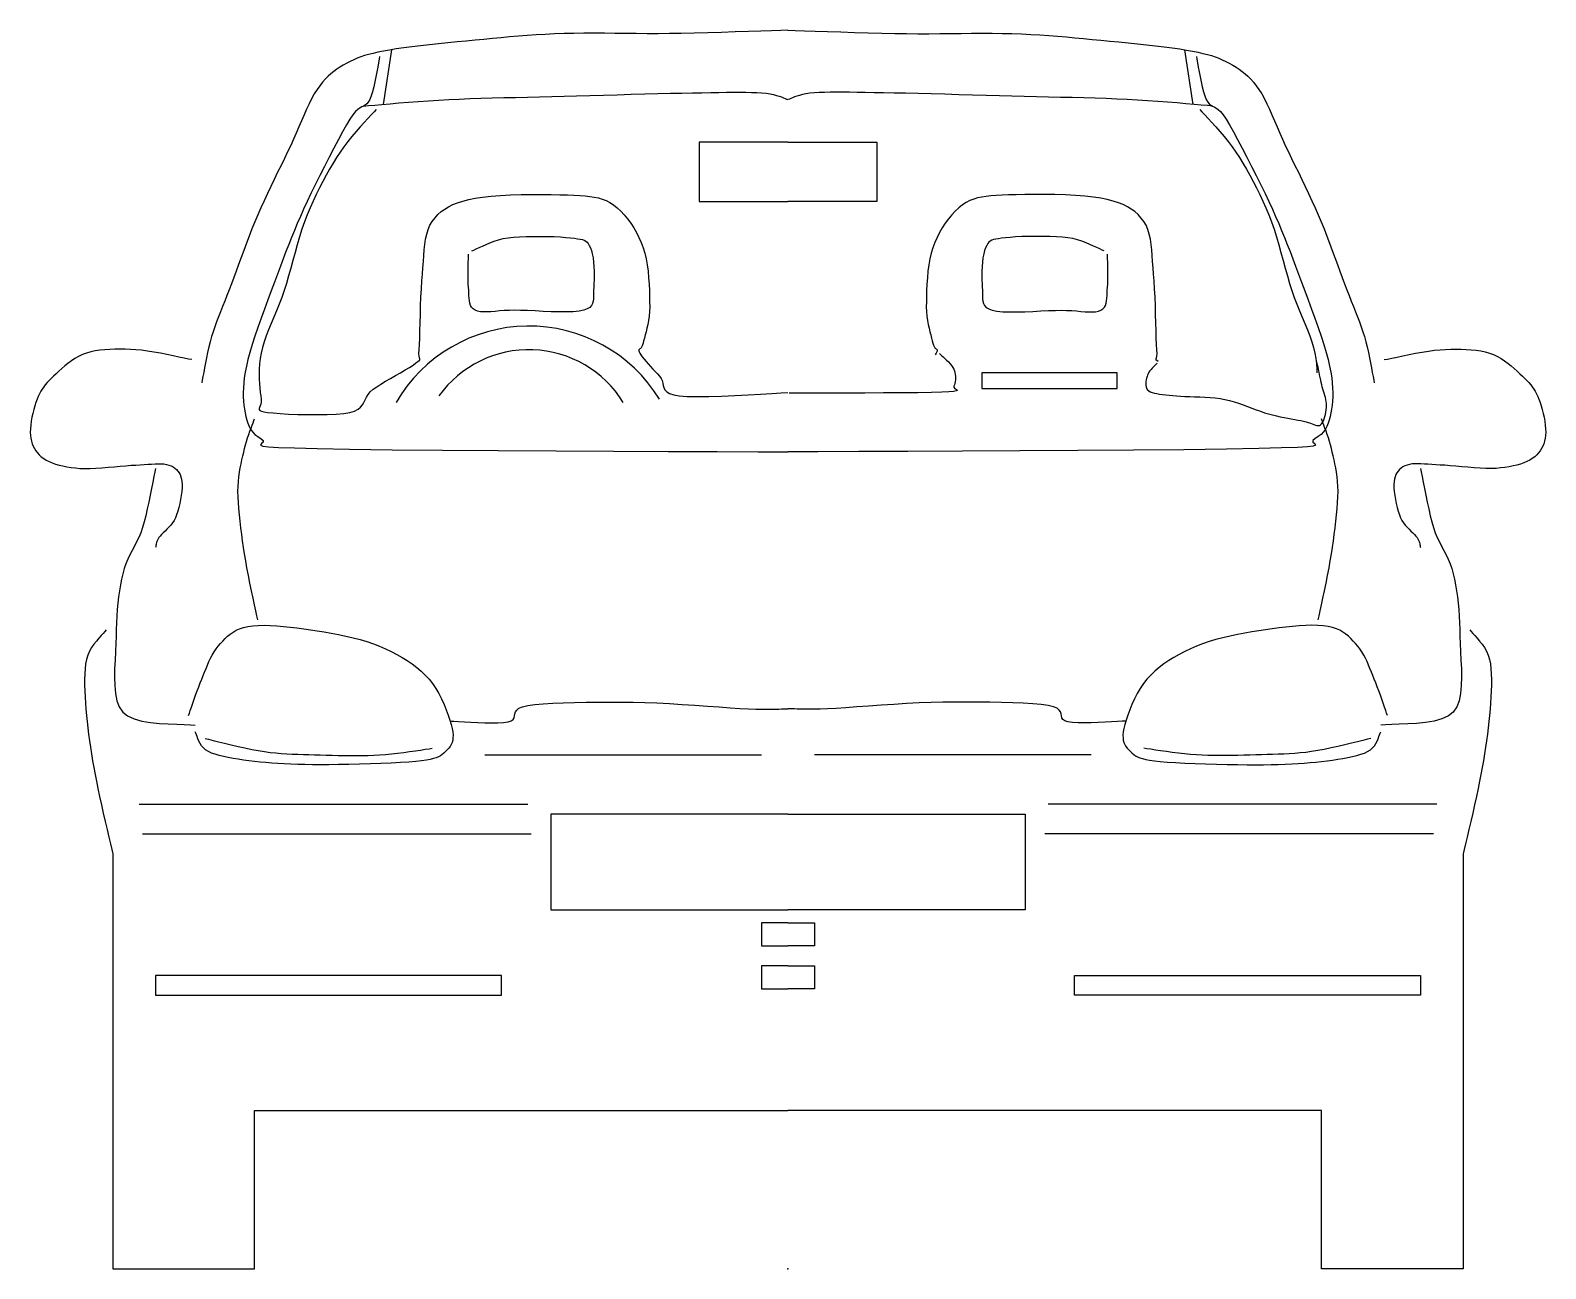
# Model space of a CAD drawing. Extents: x 53056 to 54811, y 72538 to 73972.
import ezdxf

# ---------------------------------------------------------------- set-up
doc = ezdxf.new("R2010")
doc.units = 0
doc.header["$LTSCALE"] = 32258
doc.header["$MEASUREMENT"] = 0
doc.layers.get('0').update_dxf_attribs({"linetype": 'CONTINUOUS'})

msp = doc.modelspace()

# ---------------------------------------------------------------- linework, layer by layer
at = {"linetype": 'CONTINUOUS'}
for p, q in [((53474.55, 73949.029), (53464.619, 73885.779)), ((54392.53, 73949.029), (54402.46, 73885.779)), ((53933.54, 73841.837), (53830.571, 73841.837)), ((53933.54, 73841.837), (54036.508, 73841.837)), ((53582.684, 73132.497), (53903.032, 73132.497)), ((54284.398, 73132.497), (53964.05, 73132.497)), ((53182.249, 73075.291), (53632.261, 73075.291)), ((54684.831, 73075.291), (54234.818, 73075.291)), ((53933.54, 73063.85), (53658.957, 73063.85)), ((53933.54, 73063.85), (54208.123, 73063.85)), ((53186.063, 73040.969), (53636.075, 73040.969)), ((54681.016, 73040.969), (54231.007, 73040.969)), ((53933.54, 72937.998), (53903.032, 72937.998)), ((53933.54, 72937.998), (53964.05, 72937.998)), ((53933.54, 72888.421), (53903.032, 72888.421)), ((53933.54, 72888.421), (53964.05, 72888.421))]:
    msp.add_line(p, q, dxfattribs=at)
at = {"linetype": 'CONTINUOUS', "flags": 128}
for points in [[(53933.54, 73971.501), (53925.302, 73971.26), (53914.621, 73970.93), (53901.96, 73970.521), (53887.777, 73970.07), (53872.522, 73969.599), (53856.655, 73969.128), (53840.632, 73968.677), (53824.927, 73968.268), (53809.971, 73967.938), (53796.249, 73967.687), (53783.337, 73967.566), (53770.555, 73967.566), (53757.911, 73967.646), (53745.421, 73967.786), (53733.079, 73967.927), (53720.916, 73968.058), (53708.936, 73968.137), (53697.154, 73968.117), (53685.573, 73967.986), (53674.212, 73967.687), (53663.122, 73967.257), (53652.331, 73966.716), (53641.789, 73966.087), (53631.46, 73965.375), (53621.291, 73964.594), (53611.231, 73963.754), (53601.252, 73962.871), (53591.283, 73961.952), (53581.291, 73961.02), (53571.243, 73960.06), (53560.942, 73959.088), (53550.372, 73958.079), (53539.653, 73957.037), (53528.921, 73955.946), (53518.323, 73954.825), (53507.991, 73953.653), (53498.063, 73952.452), (53488.683, 73951.221), (53479.974, 73949.941), (53472.087, 73948.62), (53465.052, 73947.317), (53458.754, 73946.057), (53453.089, 73944.805), (53447.954, 73943.523), (53443.241, 73942.192), (53438.856, 73940.75), (53434.693, 73939.189), (53430.648, 73937.458), (53426.624, 73935.525), (53422.51, 73933.365), (53418.437, 73931.091), (53414.602, 73928.79), (53410.969, 73926.417), (53407.496, 73923.916), (53404.152, 73921.212), (53400.909, 73918.268), (53397.716, 73915.017), (53394.562, 73911.402), (53391.391, 73907.368), (53388.188, 73902.855), (53385.014, 73897.84), (53381.962, 73892.336), (53378.987, 73886.409), (53376.066, 73880.132), (53373.163, 73873.548), (53370.24, 73866.71), (53367.268, 73859.683), (53364.203, 73852.517), (53361.011, 73845.28), (53357.678, 73838.023), (53354.135, 73830.634), (53350.41, 73822.988), (53346.557, 73815.121), (53342.605, 73807.093), (53338.608, 73798.934), (53334.605, 73790.706), (53330.652, 73782.45), (53326.799, 73774.202), (53323.074, 73766.012), (53319.542, 73757.936), (53316.137, 73749.849), (53312.824, 73741.621), (53309.581, 73733.311), (53306.419, 73724.994), (53303.327, 73716.707), (53300.313, 73708.517), (53297.38, 73700.482), (53294.518, 73692.653), (53291.735, 73685.086), (53289.032, 73677.849), (53286.379, 73670.942), (53283.776, 73664.306), (53281.244, 73657.909), (53278.771, 73651.703), (53276.39, 73645.677), (53274.107, 73639.781), (53271.926, 73633.978), (53269.865, 73628.241), (53267.932, 73622.545), (53266.15, 73616.831), (53264.489, 73610.946), (53262.937, 73604.819), (53261.517, 73598.573), (53260.193, 73592.368), (53258.992, 73586.321), (53257.912, 73580.586), (53256.932, 73575.3), (53256.079, 73570.587), (53255.329, 73566.583), (53254.71, 73563.44)], [(53933.54, 73971.501), (53941.778, 73971.26), (53952.458, 73970.93), (53965.12, 73970.521), (53979.305, 73970.07), (53994.56, 73969.599), (54010.424, 73969.128), (54026.45, 73968.677), (54042.155, 73968.268), (54057.108, 73967.938), (54070.832, 73967.687), (54083.745, 73967.566), (54096.527, 73967.566), (54109.168, 73967.646), (54121.661, 73967.786), (54134.003, 73967.927), (54146.163, 73968.058), (54158.146, 73968.137), (54169.928, 73968.117), (54181.509, 73967.986), (54192.868, 73967.687), (54203.96, 73967.257), (54214.751, 73966.716), (54225.29, 73966.087), (54235.62, 73965.375), (54245.791, 73964.594), (54255.849, 73963.754), (54265.828, 73962.871), (54275.799, 73961.952), (54285.788, 73961.02), (54295.839, 73960.06), (54306.137, 73959.088), (54316.708, 73958.079), (54327.429, 73957.037), (54338.158, 73955.946), (54348.759, 73954.825), (54359.088, 73953.653), (54369.019, 73952.452), (54378.396, 73951.221), (54387.105, 73949.941), (54394.992, 73948.62), (54402.03, 73947.317), (54408.325, 73946.057), (54413.99, 73944.805), (54419.126, 73943.523), (54423.841, 73942.192), (54428.224, 73940.75), (54432.389, 73939.189), (54436.434, 73937.458), (54440.456, 73935.525), (54444.569, 73933.365), (54448.645, 73931.091), (54452.477, 73928.79), (54456.112, 73926.417), (54459.584, 73923.916), (54462.927, 73921.212), (54466.171, 73918.268), (54469.363, 73915.017), (54472.517, 73911.402), (54475.691, 73907.368), (54478.894, 73902.855), (54482.066, 73897.84), (54485.12, 73892.336), (54488.092, 73886.409), (54491.016, 73880.132), (54493.919, 73873.548), (54496.84, 73866.71), (54499.814, 73859.683), (54502.876, 73852.517), (54506.068, 73845.28), (54509.401, 73838.023), (54512.947, 73830.634), (54516.669, 73822.988), (54520.522, 73815.121), (54524.477, 73807.093), (54528.471, 73798.934), (54532.475, 73790.706), (54536.427, 73782.45), (54540.283, 73774.202), (54544.005, 73766.012), (54547.54, 73757.936), (54550.943, 73749.849), (54554.255, 73741.621), (54557.499, 73733.311), (54560.663, 73724.994), (54563.755, 73716.707), (54566.768, 73708.517), (54569.7, 73700.482), (54572.564, 73692.653), (54575.344, 73685.086), (54578.048, 73677.849), (54580.7, 73670.942), (54583.304, 73664.306), (54585.835, 73657.909), (54588.308, 73651.703), (54590.692, 73645.677), (54592.973, 73639.781), (54595.154, 73633.978), (54597.217, 73628.241), (54599.147, 73622.545), (54600.929, 73616.831), (54602.593, 73610.946), (54604.144, 73604.819), (54605.565, 73598.573), (54606.886, 73592.368), (54608.087, 73586.321), (54609.167, 73580.586), (54610.15, 73575.3), (54611, 73570.587), (54611.75, 73566.583), (54612.372, 73563.44)], [(53460.646, 73940.991), (53460.016, 73937.929), (53459.266, 73933.826), (53458.414, 73928.931), (53457.433, 73923.455), (53456.353, 73917.639), (53455.152, 73911.705), (53453.829, 73905.888), (53452.408, 73900.423), (53450.857, 73895.518), (53449.206, 73891.414), (53447.493, 73888.37), (53445.783, 73886.289), (53444.022, 73884.878), (53442.148, 73883.826), (53440.146, 73882.835), (53437.944, 73881.625), (53435.502, 73879.884), (53432.791, 73877.321), (53429.737, 73873.637), (53426.324, 73868.533), (53422.369, 73861.884), (53417.866, 73853.928), (53412.93, 73844.899), (53407.675, 73835.071), (53402.24, 73824.68), (53396.756, 73813.989), (53391.329, 73803.24), (53386.104, 73792.69), (53381.199, 73782.588), (53376.747, 73773.191), (53372.692, 73764.412), (53368.898, 73755.923), (53365.325, 73747.665), (53361.912, 73739.547), (53358.628, 73731.481), (53355.415, 73723.404), (53352.233, 73715.225), (53349.04, 73706.866), (53345.787, 73698.249), (53342.423, 73689.289), (53338.849, 73679.812), (53335.065, 73669.772), (53331.161, 73659.35), (53327.229, 73648.721), (53323.356, 73638.051), (53319.631, 73627.511), (53316.147, 73617.282), (53313.006, 73607.53), (53310.292, 73598.422), (53308.101, 73590.135), (53306.378, 73582.617), (53305.016, 73575.651), (53303.987, 73569.174), (53303.275, 73563.14), (53302.856, 73557.482), (53302.694, 73552.158), (53302.786, 73547.094), (53303.096, 73542.238), (53303.595, 73537.545), (53304.287, 73532.93), (53305.057, 73528.475), (53305.899, 73524.241), (53306.88, 73520.237), (53308.06, 73516.464), (53309.522, 73512.91), (53311.334, 73509.598), (53313.546, 73506.505), (53316.239, 73503.643), (53319.49, 73501.019), (53323.356, 73498.608), (53325.816, 73496.506), (53325.698, 73494.734), (53324.296, 73493.262), (53322.923, 73492.021), (53322.875, 73490.979), (53325.458, 73490.098), (53331.973, 73489.317), (53343.734, 73488.608), (53362.032, 73487.907), (53388.188, 73487.167), (53425.712, 73486.466), (53475.22, 73485.854), (53533.647, 73485.344), (53597.898, 73484.914), (53664.914, 73484.553), (53731.597, 73484.243), (53794.877, 73483.982), (53851.681, 73483.752), (53898.926, 73483.552), (53933.54, 73483.353)], [(54406.433, 73940.991), (54407.065, 73937.929), (54407.816, 73933.826), (54408.665, 73928.931), (54409.646, 73923.455), (54410.729, 73917.639), (54411.929, 73911.705), (54413.25, 73905.888), (54414.671, 73900.423), (54416.223, 73895.518), (54417.874, 73891.414), (54419.586, 73888.37), (54421.299, 73886.289), (54423.06, 73884.878), (54424.932, 73883.826), (54426.934, 73882.835), (54429.135, 73881.625), (54431.577, 73879.884), (54434.291, 73877.321), (54437.343, 73873.637), (54440.758, 73868.533), (54444.71, 73861.884), (54449.216, 73853.928), (54454.149, 73844.899), (54459.405, 73835.071), (54464.84, 73824.68), (54470.326, 73813.989), (54475.75, 73803.24), (54480.975, 73792.69), (54485.88, 73782.588), (54490.335, 73773.191), (54494.387, 73764.412), (54498.181, 73755.923), (54501.755, 73747.665), (54505.167, 73739.547), (54508.452, 73731.481), (54511.664, 73723.404), (54514.847, 73715.225), (54518.041, 73706.866), (54521.293, 73698.249), (54524.656, 73689.289), (54528.23, 73679.812), (54532.014, 73669.772), (54535.918, 73659.35), (54539.853, 73648.721), (54543.726, 73638.051), (54547.448, 73627.511), (54550.932, 73617.282), (54554.076, 73607.53), (54556.787, 73598.422), (54558.981, 73590.135), (54560.701, 73582.617), (54562.063, 73575.651), (54563.095, 73569.174), (54563.804, 73563.14), (54564.224, 73557.482), (54564.385, 73552.158), (54564.296, 73547.094), (54563.986, 73542.238), (54563.484, 73537.545), (54562.793, 73532.93), (54562.022, 73528.475), (54561.183, 73524.241), (54560.202, 73520.237), (54559.019, 73516.464), (54557.558, 73512.91), (54555.748, 73509.598), (54553.536, 73506.505), (54550.843, 73503.643), (54547.589, 73501.019), (54543.726, 73498.608), (54541.263, 73496.506), (54541.384, 73494.734), (54542.784, 73493.262), (54544.156, 73492.021), (54544.205, 73490.979), (54541.624, 73490.098), (54535.106, 73489.317), (54523.346, 73488.608), (54505.049, 73487.907), (54478.894, 73487.167), (54441.367, 73486.466), (54391.859, 73485.854), (54333.435, 73485.344), (54269.181, 73484.914), (54202.168, 73484.553), (54135.483, 73484.243), (54072.202, 73483.982), (54015.398, 73483.752), (53968.153, 73483.552), (53933.54, 73483.353)], [(53442.148, 73883.826), (53447.854, 73884.297), (53454.991, 73884.927), (53463.37, 73885.669), (53472.809, 73886.499), (53483.097, 73887.39), (53494.049, 73888.291), (53505.48, 73889.182), (53517.202, 73890.021), (53529.011, 73890.784), (53540.733, 73891.414), (53552.594, 73891.954), (53564.946, 73892.425), (53577.728, 73892.845), (53590.871, 73893.216), (53604.334, 73893.567), (53618.038, 73893.887), (53631.941, 73894.207), (53645.975, 73894.527), (53660.088, 73894.867), (53674.212, 73895.228), (53688.776, 73895.628), (53704.069, 73896.058), (53719.864, 73896.498), (53735.9, 73896.938), (53751.905, 73897.379), (53767.662, 73897.801), (53782.886, 73898.18), (53797.34, 73898.531), (53810.772, 73898.82), (53822.945, 73899.04), (53833.956, 73899.232), (53844.144, 73899.411), (53853.573, 73899.573), (53862.292, 73899.693), (53870.369, 73899.762), (53877.857, 73899.783), (53884.802, 73899.731), (53891.279, 73899.591), (53897.336, 73899.37), (53903.032, 73899.04), (53908.226, 73898.562), (53912.791, 73897.891), (53916.784, 73897.079), (53920.269, 73896.178), (53923.289, 73895.228), (53925.913, 73894.286), (53928.184, 73893.385), (53930.176, 73892.574), (53931.94, 73891.906), (53933.54, 73891.414)], [(54424.932, 73883.826), (54419.225, 73884.297), (54412.088, 73884.927), (54403.712, 73885.669), (54394.273, 73886.499), (54383.982, 73887.39), (54373.033, 73888.291), (54361.6, 73889.182), (54349.88, 73890.021), (54338.068, 73890.784), (54326.346, 73891.414), (54314.486, 73891.954), (54302.134, 73892.425), (54289.352, 73892.845), (54276.208, 73893.216), (54262.745, 73893.567), (54249.042, 73893.887), (54235.138, 73894.207), (54221.107, 73894.527), (54206.991, 73894.867), (54192.868, 73895.228), (54178.304, 73895.628), (54163.01, 73896.058), (54147.215, 73896.498), (54131.179, 73896.938), (54115.174, 73897.379), (54099.42, 73897.801), (54084.196, 73898.18), (54069.742, 73898.531), (54056.307, 73898.82), (54044.137, 73899.04), (54033.126, 73899.232), (54022.935, 73899.411), (54013.506, 73899.573), (54004.79, 73899.693), (53996.71, 73899.762), (53989.225, 73899.783), (53982.277, 73899.731), (53975.8, 73899.591), (53969.746, 73899.37), (53964.05, 73899.04), (53958.856, 73898.562), (53954.291, 73897.891), (53950.297, 73897.079), (53946.813, 73896.178), (53943.79, 73895.228), (53941.168, 73894.286), (53938.895, 73893.385), (53936.904, 73892.574), (53935.142, 73891.906), (53933.54, 73891.414)], [(53456.832, 73879.973), (53454.31, 73877.129), (53451.056, 73873.596), (53447.204, 73869.472), (53442.89, 73864.818), (53438.236, 73859.714), (53433.4, 73854.258), (53428.505, 73848.514), (53423.69, 73842.577), (53419.108, 73836.512), (53414.884, 73830.396), (53410.859, 73824.15), (53406.825, 73817.614), (53402.79, 73810.828), (53398.797, 73803.801), (53394.854, 73796.553), (53390.989, 73789.127), (53387.215, 73781.518), (53383.572, 73773.772), (53380.07, 73765.902), (53376.747, 73757.936), (53373.614, 73749.718), (53370.67, 73741.129), (53367.887, 73732.272), (53365.235, 73723.222), (53362.683, 73714.083), (53360.171, 73704.946), (53357.698, 73695.897), (53355.205, 73687.039), (53352.663, 73678.45), (53350.052, 73670.222), (53347.259, 73662.274), (53344.274, 73654.458), (53341.192, 73646.77), (53338.089, 73639.231), (53335.027, 73631.856), (53332.104, 73624.649), (53329.4, 73617.622), (53326.978, 73610.794), (53324.936, 73604.169), (53323.356, 73597.762), (53322.235, 73591.487), (53321.523, 73585.261), (53321.142, 73579.145), (53321.062, 73573.209), (53321.203, 73567.492), (53321.523, 73562.067), (53321.943, 73556.994), (53322.434, 73552.309), (53322.923, 73548.085), (53323.356, 73544.37), (53323.405, 73541.237), (53322.985, 73538.636), (53322.314, 73536.514), (53321.643, 73534.791), (53321.203, 73533.411), (53321.244, 73532.29), (53322.004, 73531.378), (53323.714, 73530.587), (53326.628, 73529.858), (53330.982, 73529.115), (53337.267, 73528.386), (53345.526, 73527.715), (53355.295, 73527.154), (53366.095, 73526.745), (53377.456, 73526.504), (53388.918, 73526.463), (53399.997, 73526.673), (53410.237, 73527.164), (53419.167, 73527.976), (53426.324, 73529.115), (53431.67, 73530.687), (53435.684, 73532.689), (53438.656, 73535.052), (53440.837, 73537.694), (53442.529, 73540.558), (53443.981, 73543.579), (53445.483, 73546.684), (53447.314, 73549.805), (53449.725, 73552.869), (53453.02, 73555.811), (53457.254, 73558.786), (53462.198, 73561.919), (53467.643, 73565.17), (53473.398, 73568.475), (53479.234, 73571.788), (53484.961, 73575.042), (53490.365, 73578.172), (53495.24, 73581.137), (53499.384, 73583.879), (53502.597, 73586.321), (53504.829, 73588.144), (53506.281, 73589.193), (53507.1, 73589.744), (53507.412, 73590.046), (53507.361, 73590.376), (53507.082, 73590.995), (53506.701, 73592.158), (53506.37, 73594.139), (53506.23, 73597.191), (53506.411, 73601.576), (53506.752, 73607.541), (53507.051, 73614.908), (53507.312, 73623.408), (53507.561, 73632.736), (53507.832, 73642.574), (53508.142, 73652.656), (53508.513, 73662.665), (53508.974, 73672.304), (53509.535, 73681.282), (53510.223, 73689.289), (53510.884, 73696.636), (53511.406, 73703.753), (53511.885, 73710.64), (53512.417, 73717.278), (53513.078, 73723.614), (53513.968, 73729.658), (53515.19, 73735.374), (53516.81, 73740.73), (53518.932, 73745.724), (53521.666, 73750.309), (53524.818, 73754.472), (53528.223, 73758.217), (53531.924, 73761.568), (53536, 73764.563), (53540.493, 73767.234), (53545.459, 73769.627), (53550.963, 73771.76), (53557.048, 73773.682), (53563.796, 73775.423), (53571.243, 73777.005), (53579.84, 73778.385), (53589.791, 73779.475), (53600.75, 73780.318), (53612.393, 73780.917), (53624.394, 73781.298), (53636.406, 73781.498), (53648.107, 73781.518), (53659.167, 73781.398), (53669.248, 73781.157), (53678.026, 73780.817), (53685.601, 73780.466), (53692.418, 73780.118), (53698.565, 73779.716), (53704.141, 73779.176), (53709.245, 73778.436), (53713.989, 73777.435), (53718.474, 73776.094), (53722.808, 73774.35), (53727.083, 73772.138), (53731.417, 73769.376), (53735.741, 73766.053), (53739.924, 73762.211), (53743.949, 73757.915), (53747.791, 73753.212), (53751.437, 73748.167), (53754.839, 73742.842), (53758.003, 73737.276), (53760.886, 73731.55), (53763.466, 73725.705), (53765.739, 73719.799), (53767.652, 73713.594), (53769.213, 73706.866), (53770.463, 73699.77), (53771.435, 73692.433), (53772.165, 73685.006), (53772.685, 73677.608), (53773.035, 73670.391), (53773.238, 73663.484), (53773.337, 73657.028), (53773.366, 73651.153), (53773.197, 73645.749), (53772.756, 73640.572), (53772.075, 73635.65), (53771.225, 73630.993), (53770.263, 73626.61), (53769.241, 73622.506), (53768.223, 73618.713), (53767.26, 73615.218), (53766.41, 73612.046), (53765.739, 73609.202), (53765.079, 73606.901), (53764.298, 73605.209), (53763.466, 73604.018), (53762.657, 73603.168), (53761.925, 73602.536), (53761.344, 73601.975), (53760.985, 73601.356), (53760.914, 73600.544), (53761.206, 73599.395), (53761.925, 73597.762), (53763.126, 73595.701), (53764.79, 73593.348), (53766.82, 73590.755), (53769.152, 73588.003), (53771.694, 73585.13), (53774.367, 73582.207), (53777.101, 73579.283), (53779.804, 73576.411)], [(54410.248, 73879.973), (54412.769, 73877.129), (54416.023, 73873.596), (54419.876, 73869.472), (54424.192, 73864.818), (54428.846, 73859.714), (54433.679, 73854.258), (54438.574, 73848.514), (54443.389, 73842.577), (54447.974, 73836.512), (54452.198, 73830.396), (54456.223, 73824.15), (54460.255, 73817.614), (54464.289, 73810.828), (54468.283, 73803.801), (54472.228, 73796.553), (54476.091, 73789.127), (54479.864, 73781.518), (54483.507, 73773.772), (54487.012, 73765.902), (54490.335, 73757.936), (54493.468, 73749.718), (54496.409, 73741.129), (54499.192, 73732.272), (54501.844, 73723.222), (54504.397, 73714.083), (54506.911, 73704.946), (54509.384, 73695.897), (54511.874, 73687.039), (54514.416, 73678.45), (54517.03, 73670.222), (54519.823, 73662.274), (54522.806, 73654.458), (54525.888, 73646.77), (54528.991, 73639.231), (54532.055, 73631.856), (54534.976, 73624.649), (54537.679, 73617.622), (54540.101, 73610.794), (54542.144, 73604.169), (54543.726, 73597.762), (54544.847, 73591.487), (54545.556, 73585.261), (54545.938, 73579.145), (54545.997, 73575.001)], [(53830.571, 73841.837), (53830.571, 73773.191), (53933.54, 73773.191)], [(54036.508, 73841.837), (54036.508, 73773.191), (53933.54, 73773.191)], [(54362.25, 73588.144), (54360.801, 73589.193), (54359.979, 73589.744), (54359.67, 73590.046), (54359.718, 73590.376), (54360, 73590.995), (54360.379, 73592.158), (54360.709, 73594.139), (54360.85, 73597.191), (54360.671, 73601.576), (54360.33, 73607.541), (54360.028, 73614.908), (54359.769, 73623.408), (54359.519, 73632.736), (54359.247, 73642.574), (54358.937, 73652.656), (54358.569, 73662.665), (54358.108, 73672.304), (54357.547, 73681.282), (54356.856, 73689.289), (54356.196, 73696.636), (54355.676, 73703.753), (54355.195, 73710.64), (54354.665, 73717.278), (54354.004, 73723.614), (54353.113, 73729.658), (54351.892, 73735.374), (54350.269, 73740.73), (54348.147, 73745.724), (54345.416, 73750.309), (54342.262, 73754.472), (54338.859, 73758.217), (54335.155, 73761.568), (54331.082, 73764.563), (54326.587, 73767.234), (54321.623, 73769.627), (54316.116, 73771.76), (54310.031, 73773.682), (54303.286, 73775.423), (54295.839, 73777.005), (54287.24, 73778.385), (54277.289, 73779.475), (54266.329, 73780.318), (54254.689, 73780.917), (54242.688, 73781.298), (54230.676, 73781.498), (54218.975, 73781.518), (54207.913, 73781.398), (54197.834, 73781.157), (54189.056, 73780.817), (54181.478, 73780.466), (54174.661, 73780.118), (54168.514, 73779.716), (54162.941, 73779.176), (54157.834, 73778.436), (54153.09, 73777.435), (54148.605, 73776.094), (54144.271, 73774.35), (54139.999, 73772.138), (54135.664, 73769.376), (54131.341, 73766.053), (54127.155, 73762.211), (54123.133, 73757.915), (54119.288, 73753.212), (54115.645, 73748.167), (54112.24, 73742.842), (54109.079, 73737.276), (54106.196, 73731.55), (54103.613, 73725.705), (54101.34, 73719.799), (54099.43, 73713.594), (54097.869, 73706.866), (54096.617, 73699.77), (54095.647, 73692.433), (54094.914, 73685.006), (54094.395, 73677.608), (54094.044, 73670.391), (54093.844, 73663.484), (54093.744, 73657.028), (54093.714, 73651.153), (54093.883, 73645.749), (54094.326, 73640.572), (54095.004, 73635.65), (54095.856, 73630.993), (54096.816, 73626.61), (54097.838, 73622.506), (54098.859, 73618.713), (54099.819, 73615.218), (54100.669, 73612.046), (54101.34, 73609.202), (54102, 73606.901), (54102.781, 73605.209), (54103.613, 73604.018), (54104.425, 73603.168), (54105.154, 73602.536), (54105.736, 73601.975), (54106.096, 73601.356), (54106.166, 73600.544), (54105.876, 73599.395), (54105.154, 73597.762), (54103.954, 73595.701)], [(53567.429, 73715.985), (53569.782, 73716.965), (53572.644, 73718.307), (53575.967, 73719.93), (53579.722, 73721.732), (53583.874, 73723.614), (53588.38, 73725.506), (53593.224, 73727.305), (53598.359, 73728.928), (53603.753, 73730.27), (53609.38, 73731.24), (53615.606, 73731.911), (53622.702, 73732.402), (53630.431, 73732.732), (53638.538, 73732.891), (53646.794, 73732.912), (53654.953, 73732.802), (53662.781, 73732.571), (53670.029, 73732.22), (53676.454, 73731.78), (53681.838, 73731.24), (53686.213, 73730.72), (53689.887, 73730.239), (53692.941, 73729.74), (53695.472, 73729.138), (53697.564, 73728.388), (53699.315, 73727.397), (53700.818, 73726.115), (53702.149, 73724.474), (53703.419, 73722.393), (53704.722, 73719.799), (53705.943, 73716.535), (53706.944, 73712.542), (53707.743, 73707.998), (53708.344, 73703.054), (53708.764, 73697.878), (53709.015, 73692.622), (53709.104, 73687.449), (53709.046, 73682.523), (53708.854, 73678), (53708.534, 73674.034), (53708.313, 73670.481), (53708.313, 73667.058), (53708.385, 73663.786), (53708.344, 73660.712), (53708.055, 73657.829), (53707.343, 73655.187), (53706.043, 73652.794), (53704.01, 73650.674), (53701.076, 73648.851), (53697.093, 73647.338), (53691.709, 73646.258), (53684.912, 73645.639), (53677.025, 73645.378), (53668.347, 73645.418), (53659.187, 73645.677), (53649.858, 73646.058), (53640.671, 73646.499), (53631.92, 73646.919), (53623.933, 73647.221), (53617.006, 73647.338), (53610.862, 73647.221), (53605.046, 73646.919), (53599.549, 73646.499), (53594.396, 73646.058), (53589.591, 73645.677), (53585.147, 73645.418), (53581.081, 73645.378), (53577.398, 73645.639), (53574.116, 73646.258), (53571.243, 73647.338), (53568.901, 73648.882), (53567.15, 73650.792), (53565.908, 73653.034), (53565.076, 73655.548), (53564.567, 73658.311), (53564.285, 73661.252), (53564.137, 73664.347), (53564.037, 73667.539), (53563.896, 73670.793), (53563.615, 73674.034), (53563.305, 73677.559), (53563.126, 73681.543), (53563.044, 73685.846), (53563.064, 73690.3), (53563.136, 73694.775), (53563.246, 73699.12), (53563.366, 73703.182), (53563.484, 73706.807), (53563.576, 73709.859), (53563.615, 73712.173)], [(54299.65, 73715.985), (54297.3, 73716.965), (54294.436, 73718.307), (54291.113, 73719.93), (54287.36, 73721.732), (54283.205, 73723.614), (54278.702, 73725.506), (54273.856, 73727.305), (54268.72, 73728.928), (54263.327, 73730.27), (54257.702, 73731.24), (54251.476, 73731.911), (54244.377, 73732.402), (54236.651, 73732.732), (54228.544, 73732.891), (54220.285, 73732.912), (54212.127, 73732.802), (54204.301, 73732.571), (54197.053, 73732.22), (54190.628, 73731.78), (54185.241, 73731.24), (54180.866, 73730.72), (54177.193, 73730.239), (54174.141, 73729.74), (54171.609, 73729.138), (54169.515, 73728.388), (54167.764, 73727.397), (54166.264, 73726.115), (54164.933, 73724.474), (54163.661, 73722.393), (54162.36, 73719.799), (54161.139, 73716.535), (54160.138, 73712.542), (54159.337, 73707.998), (54158.735, 73703.054), (54158.315, 73697.878), (54158.064, 73692.622), (54157.975, 73687.449), (54158.036, 73682.523), (54158.226, 73678), (54158.546, 73674.034), (54158.766, 73670.481), (54158.766, 73667.058), (54158.697, 73663.786), (54158.735, 73660.712), (54159.027, 73657.829), (54159.736, 73655.187), (54161.039, 73652.794), (54163.069, 73650.674), (54166.003, 73648.851), (54169.986, 73647.338), (54175.373, 73646.258), (54182.169, 73645.639), (54190.057, 73645.378), (54198.735, 73645.418), (54207.892, 73645.677), (54217.224, 73646.058), (54226.411, 73646.499), (54235.159, 73646.919), (54243.146, 73647.221), (54250.073, 73647.338), (54256.22, 73647.221), (54262.036, 73646.919), (54267.53, 73646.499), (54272.686, 73646.058), (54277.491, 73645.677), (54281.935, 73645.418), (54285.998, 73645.378), (54289.682, 73645.639), (54292.964, 73646.258), (54295.839, 73647.338), (54298.181, 73648.882), (54299.932, 73650.792), (54301.174, 73653.034), (54302.003, 73655.548), (54302.515, 73658.311), (54302.794, 73661.252), (54302.945, 73664.347), (54303.045, 73667.539), (54303.186, 73670.793), (54303.465, 73674.034), (54303.775, 73677.559), (54303.956, 73681.543), (54304.036, 73685.846), (54304.015, 73690.3), (54303.946, 73694.775), (54303.836, 73699.12), (54303.716, 73703.182), (54303.595, 73706.807), (54303.506, 73709.859), (54303.465, 73712.173)], [(53243.269, 73590.135), (53239.375, 73590.885), (53234.319, 73591.938), (53228.334, 73593.207), (53221.627, 73594.628), (53214.42, 73596.1), (53206.922, 73597.552), (53199.365, 73598.914), (53191.949, 73600.083), (53184.893, 73601.005), (53178.437, 73601.576), (53172.321, 73601.916), (53166.195, 73602.157), (53160.107, 73602.277), (53154.084, 73602.257), (53148.157, 73602.057), (53142.372, 73601.676), (53136.745, 73601.074), (53131.32, 73600.234), (53126.136, 73599.144), (53121.231, 73597.762), (53116.557, 73596.021), (53112.072, 73593.888), (53107.778, 73591.436), (53103.685, 73588.732), (53099.771, 73585.85), (53096.056, 73582.847), (53092.523, 73579.806), (53089.19, 73576.772), (53086.047, 73573.838), (53083.095, 73571.066), (53080.361, 73568.475), (53077.87, 73565.971), (53075.607, 73563.539), (53073.536, 73561.128), (53071.654, 73558.675), (53069.911, 73556.151), (53068.301, 73553.509), (53066.798, 73550.688), (53065.377, 73547.665), (53064.025, 73544.37), (53062.694, 73540.727), (53061.394, 73536.713), (53060.173, 73532.43), (53059.051, 73527.966), (53058.061, 73523.401), (53057.249, 73518.837), (53056.64, 73514.372), (53056.269, 73510.089), (53056.179, 73506.075), (53056.399, 73502.422), (53056.87, 73499.068), (53057.551, 73495.863), (53058.45, 73492.812), (53059.561, 73489.919), (53060.923, 73487.167), (53062.525, 73484.574), (53064.386, 73482.142), (53066.519, 73479.848), (53068.941, 73477.718), (53071.654, 73475.726), (53074.657, 73473.904), (53077.96, 73472.222), (53081.554, 73470.701), (53085.407, 73469.319), (53089.52, 73468.098), (53093.885, 73467.038), (53098.488, 73466.116), (53103.314, 73465.356), (53108.36, 73464.744), (53113.605, 73464.283), (53119.28, 73464.073), (53125.524, 73464.135), (53132.211, 73464.434), (53139.169, 73464.895), (53146.255, 73465.486), (53153.321, 73466.116), (53160.217, 73466.756), (53166.804, 73467.337), (53172.93, 73467.808), (53178.437, 73468.098), (53183.432, 73468.348), (53188.134, 73468.648), (53192.56, 73468.988), (53196.703, 73469.288), (53200.596, 73469.529), (53204.242, 73469.659), (53207.654, 73469.628), (53210.826, 73469.39), (53213.801, 73468.889), (53216.573, 73468.098), (53219.126, 73467.066), (53221.448, 73465.875), (53223.549, 73464.503), (53225.41, 73462.942), (53227.051, 73461.191), (53228.464, 73459.23), (53229.645, 73457.038), (53230.607, 73454.614), (53231.327, 73451.952), (53231.828, 73449.031), (53232.038, 73445.677), (53231.946, 73441.804), (53231.577, 73437.529), (53230.966, 73432.985), (53230.157, 73428.3), (53229.163, 73423.584), (53228.045, 73418.992), (53226.824, 73414.617), (53225.52, 73410.613), (53224.2, 73407.08), (53222.679, 73403.977), (53220.866, 73401.102), (53218.834, 73398.46), (53216.663, 73396.008), (53214.42, 73393.737), (53212.208, 73391.615), (53210.086, 73389.623), (53208.143, 73387.742), (53206.464, 73385.939), (53205.133, 73384.199), (53204.111, 73382.545), (53203.33, 73380.994), (53202.739, 73379.573), (53202.319, 73378.252), (53202.027, 73377.051), (53201.828, 73375.968), (53201.697, 73374.988), (53201.587, 73374.138), (53201.469, 73373.388), (53201.318, 73372.755)], [(54108.779, 73597.421), (54109.849, 73596.351), (54111.332, 73594.969), (54113.113, 73593.348), (54115.095, 73591.515), (54117.186, 73589.544), (54119.268, 73587.473), (54121.249, 73585.351), (54123.031, 73583.239), (54124.513, 73581.165), (54125.593, 73579.204), (54126.336, 73577.243), (54126.886, 73575.17), (54127.265, 73573.029), (54127.475, 73570.856), (54127.516, 73568.695), (54127.406, 73566.594), (54127.145, 73564.592), (54126.756, 73562.728), (54126.236, 73561.046), (54125.593, 73559.587), (54125.483, 73558.355), (54126.285, 73557.293), (54127.536, 73556.382), (54128.799, 73555.611), (54129.618, 73554.951), (54129.559, 73554.38), (54128.166, 73553.881), (54125.005, 73553.42), (54119.629, 73553), (54111.58, 73552.58), (54099.709, 73552.209), (54083.845, 73551.917), (54064.985, 73551.707), (54044.175, 73551.548), (54022.415, 73551.449), (54000.724, 73551.377), (53980.124, 73551.328), (53961.618, 73551.287), (53946.242, 73551.239), (53935.012, 73551.177)], [(54623.813, 73590.135), (54627.707, 73590.885), (54632.76, 73591.938), (54638.745, 73593.207), (54645.453, 73594.628), (54652.659, 73596.1), (54660.157, 73597.552), (54667.714, 73598.914), (54675.131, 73600.083), (54682.189, 73601.005), (54688.645, 73601.576), (54694.761, 73601.916), (54700.887, 73602.157), (54706.972, 73602.277), (54712.998, 73602.257), (54718.925, 73602.057), (54724.71, 73601.676), (54730.335, 73601.074), (54735.759, 73600.234), (54740.946, 73599.144), (54745.848, 73597.762), (54750.523, 73596.021), (54755.008, 73593.888), (54759.301, 73591.436), (54763.397, 73588.732), (54767.309, 73585.85), (54771.023, 73582.847), (54774.556, 73579.806), (54777.889, 73576.772), (54781.033, 73573.838), (54783.987, 73571.066), (54786.719, 73568.475), (54789.212, 73565.971), (54791.472, 73563.539), (54793.546, 73561.128), (54795.428, 73558.675), (54797.168, 73556.151), (54798.781, 73553.509), (54800.281, 73550.688), (54801.702, 73547.665), (54803.054, 73544.37), (54804.385, 73540.727), (54805.686, 73536.713), (54806.907, 73532.43), (54808.028, 73527.966), (54809.019, 73523.401), (54809.83, 73518.837), (54810.442, 73514.372), (54810.811, 73510.089), (54810.903, 73506.075), (54810.68, 73502.422), (54810.212, 73499.068), (54809.531, 73495.863), (54808.63, 73492.812), (54807.519, 73489.919), (54806.157, 73487.167), (54804.557, 73484.574), (54802.693, 73482.142), (54800.56, 73479.848), (54798.139, 73477.718), (54795.428, 73475.726), (54792.425, 73473.904), (54789.12, 73472.222), (54785.528, 73470.701), (54781.673, 73469.319), (54777.559, 73468.098), (54773.197, 73467.038), (54768.591, 73466.116), (54763.766, 73465.356), (54758.722, 73464.744), (54753.477, 73464.283), (54747.801, 73464.073), (54741.555, 73464.135), (54734.868, 73464.434), (54727.913, 73464.895), (54720.824, 73465.486), (54713.759, 73466.116), (54706.862, 73466.756), (54700.275, 73467.337), (54694.149, 73467.808), (54688.645, 73468.098), (54683.65, 73468.348), (54678.945, 73468.648), (54674.521, 73468.988), (54670.377, 73469.288), (54666.483, 73469.529), (54662.84, 73469.659), (54659.425, 73469.628), (54656.253, 73469.39), (54653.281, 73468.889), (54650.509, 73468.098), (54647.956, 73467.066), (54645.634, 73465.875), (54643.53, 73464.503), (54641.669, 73462.942), (54640.028, 73461.191), (54638.617, 73459.23), (54637.435, 73457.038), (54636.475, 73454.614), (54635.753, 73451.952), (54635.254, 73449.031), (54635.044, 73445.677), (54635.133, 73441.804), (54635.504, 73437.529), (54636.114, 73432.985), (54636.925, 73428.3), (54637.916, 73423.584), (54639.037, 73418.992), (54640.258, 73414.617), (54641.559, 73410.613), (54642.88, 73407.08), (54644.403, 73403.977), (54646.213, 73401.102), (54648.246, 73398.46), (54650.416, 73396.008), (54652.659, 73393.737), (54654.871, 73391.615), (54656.993, 73389.623), (54658.936, 73387.742), (54660.618, 73385.939), (54661.949, 73384.199), (54662.971, 73382.545), (54663.752, 73380.994), (54664.34, 73379.573), (54664.763, 73378.252), (54665.052, 73377.051), (54665.252, 73375.968), (54665.382, 73374.988), (54665.492, 73374.138), (54665.613, 73373.388), (54665.764, 73372.755)], [(53779.804, 73576.411), (53782.395, 73573.659), (53784.809, 73571.066), (53786.629, 73568.503), (53787.73, 73565.82), (53788.421, 73563.089), (53789.012, 73560.368), (53789.814, 73557.723), (53791.114, 73555.242), (53793.257, 73552.969), (53796.518, 73550.998), (53801.224, 73549.375), (53807.69, 73548.185), (53816.668, 73547.504), (53828.28, 73547.304), (53841.833, 73547.493), (53856.655, 73547.975), (53872.041, 73548.666), (53887.316, 73549.475), (53901.791, 73550.297), (53914.772, 73551.057), (53925.583, 73551.658), (53933.54, 73551.999)], [(54361.021, 73586.211), (54360.289, 73585.399), (54359.288, 73584.38), (54358.077, 73583.177), (54356.736, 73581.818), (54355.325, 73580.346), (54353.922, 73578.784), (54352.591, 73577.154), (54351.421, 73575.5), (54350.469, 73573.838), (54349.808, 73572.197), (54349.299, 73570.495), (54348.79, 73568.624), (54348.329, 73566.652), (54347.978, 73564.61), (54347.789, 73562.569), (54347.817, 73560.567), (54348.119, 73558.655), (54348.749, 73556.894), (54349.76, 73555.312), (54351.211, 73553.98), (54353.072, 73552.91), (54355.295, 73552.037), (54357.857, 73551.328), (54360.74, 73550.768), (54363.904, 73550.307), (54367.347, 73549.915), (54371.049, 73549.567), (54374.973, 73549.206), (54379.108, 73548.825), (54383.442, 73548.374), (54388.106, 73547.954), (54393.211, 73547.655), (54398.676, 73547.414), (54404.411, 73547.204), (54410.327, 73546.974), (54416.333, 73546.692), (54422.338, 73546.323), (54428.255, 73545.801), (54433.999, 73545.102), (54439.496, 73544.17), (54444.81, 73542.97), (54450.096, 73541.488), (54455.35, 73539.795), (54460.546, 73537.955), (54465.682, 73536.032), (54470.735, 73534.082), (54475.699, 73532.179), (54480.566, 73530.387), (54485.32, 73528.757), (54489.943, 73527.354), (54494.497, 73526.163), (54499.033, 73525.073), (54503.516, 73524.092), (54507.912, 73523.191), (54512.184, 73522.37), (54516.308, 73521.609), (54520.243, 73520.898), (54523.958, 73520.227), (54527.408, 73519.587), (54530.583, 73518.947), (54533.445, 73518.245), (54536.048, 73517.416), (54538.411, 73516.546), (54540.541, 73515.693), (54542.495, 73514.922), (54544.266, 73514.313), (54545.897, 73513.922), (54547.42, 73513.822), (54548.841, 73514.073), (54550.203, 73514.743), (54551.462, 73515.903), (54552.604, 73517.506), (54553.625, 73519.477), (54554.516, 73521.73), (54555.277, 73524.202), (54555.917, 73526.824), (54556.429, 73529.497), (54556.808, 73532.169), (54557.069, 73534.752), (54557.209, 73537.164), (54557.158, 73539.486), (54556.887, 73541.797), (54556.447, 73544.122), (54555.868, 73546.464), (54555.187, 73548.814), (54554.445, 73551.198), (54553.674, 73553.599), (54552.924, 73556.023), (54552.212, 73558.494), (54551.603, 73560.987), (54551.012, 73563.66), (54550.392, 73566.563), (54549.742, 73569.614), (54549.092, 73572.717), (54548.449, 73575.792), (54547.83, 73578.754), (54547.259, 73581.498), (54546.76, 73583.948), (54546.327, 73586.021), (54545.997, 73587.614)], [(54157.826, 73575.001), (54157.826, 73556.784), (54314.775, 73556.784), (54314.775, 73575.001), (54157.826, 73575.001)], [(53319.542, 73288.857), (53318.589, 73293.421), (53317.34, 73299.296), (53315.837, 73306.252), (53314.166, 73314.06), (53312.384, 73322.469), (53310.564, 73331.237), (53308.782, 73340.126), (53307.09, 73348.904), (53305.569, 73357.321), (53304.287, 73365.129), (53303.145, 73372.635), (53302.024, 73380.233), (53300.953, 73387.87), (53299.952, 73395.488), (53299.041, 73403.035), (53298.24, 73410.444), (53297.579, 73417.66), (53297.08, 73424.626), (53296.77, 73431.292), (53296.66, 73437.587), (53296.781, 73443.545), (53297.139, 73449.22), (53297.7, 73454.624), (53298.422, 73459.801), (53299.272, 73464.764), (53300.224, 73469.539), (53301.232, 73474.144), (53302.264, 73478.599), (53303.296, 73482.933), (53304.287, 73487.167), (53305.328, 73491.381), (53306.509, 73495.564), (53307.791, 73499.667), (53309.13, 73503.643), (53310.482, 73507.434), (53311.785, 73510.97), (53313.016, 73514.203), (53314.107, 73517.075), (53315.026, 73519.518), (53315.727, 73521.489)], [(54547.54, 73288.857), (54548.49, 73293.421), (54549.742, 73299.296), (54551.242, 73306.252), (54552.914, 73314.06), (54554.696, 73322.469), (54556.518, 73331.237), (54558.3, 73340.126), (54559.992, 73348.904), (54561.513, 73357.321), (54562.793, 73365.129), (54563.935, 73372.635), (54565.056, 73380.233), (54566.126, 73387.87), (54567.127, 73395.488), (54568.038, 73403.035), (54568.84, 73410.444), (54569.5, 73417.66), (54570.002, 73424.626), (54570.312, 73431.292), (54570.422, 73437.587), (54570.301, 73443.545), (54569.94, 73449.22), (54569.38, 73454.624), (54568.66, 73459.801), (54567.808, 73464.764), (54566.858, 73469.539), (54565.847, 73474.144), (54564.815, 73478.599), (54563.784, 73482.933), (54562.793, 73487.167), (54561.753, 73491.381), (54560.571, 73495.564), (54559.291, 73499.667), (54557.949, 73503.643), (54556.598, 73507.434), (54555.297, 73510.97), (54554.066, 73514.203), (54552.975, 73517.075), (54552.054, 73519.518), (54551.352, 73521.489)], [(53201.318, 73464.283), (53200.438, 73460.141), (53199.357, 73454.706), (53198.095, 73448.26), (53196.674, 73441.041), (53195.113, 73433.305), (53193.441, 73425.297), (53191.68, 73417.279), (53189.837, 73409.491), (53187.965, 73402.195), (53186.063, 73395.639), (53184.01, 73389.772), (53181.729, 73384.298), (53179.277, 73379.102), (53176.724, 73374.107), (53174.141, 73369.184), (53171.599, 73364.249), (53169.157, 73359.193), (53166.894, 73353.909), (53164.882, 73348.292), (53163.182, 73342.248), (53161.73, 73335.85), (53160.43, 73329.225), (53159.288, 73322.398), (53158.297, 73315.37), (53157.455, 73308.164), (53156.764, 73300.786), (53156.234, 73293.25), (53155.855, 73285.562), (53155.625, 73277.746), (53155.553, 73269.787), (53155.353, 73261.308), (53154.872, 73252.072), (53154.314, 73242.321), (53153.843, 73232.332), (53153.643, 73222.363), (53153.902, 73212.684), (53154.803, 73203.545), (53156.526, 73195.227), (53159.257, 73187.98), (53163.182, 73182.074), (53168.857, 73177.55), (53176.415, 73174.146), (53185.382, 73171.693), (53195.272, 73170.032), (53205.601, 73168.972), (53215.892, 73168.35), (53225.672, 73167.999), (53234.45, 73167.74), (53241.736, 73167.41), (53247.081, 73166.819)], [(54665.764, 73464.283), (54666.644, 73460.141), (54667.725, 73454.706), (54668.987, 73448.26), (54670.408, 73441.041), (54671.969, 73433.305), (54673.641, 73425.297), (54675.402, 73417.279), (54677.243, 73409.491), (54679.114, 73402.195), (54681.016, 73395.639), (54683.069, 73389.772), (54685.35, 73384.298), (54687.803, 73379.102), (54690.355, 73374.107), (54692.938, 73369.184), (54695.48, 73364.249), (54697.922, 73359.193), (54700.185, 73353.909), (54702.198, 73348.292), (54703.9, 73342.248), (54705.352, 73335.85), (54706.652, 73329.225), (54707.794, 73322.398), (54708.784, 73315.37), (54709.624, 73308.164), (54710.315, 73300.786), (54710.845, 73293.25), (54711.227, 73285.562), (54711.457, 73277.746), (54711.526, 73269.787), (54711.726, 73261.308), (54712.207, 73252.072), (54712.768, 73242.321), (54713.239, 73232.332), (54713.439, 73222.363), (54713.177, 73212.684), (54712.276, 73203.545), (54710.556, 73195.227), (54707.822, 73187.98), (54703.9, 73182.074), (54698.224, 73177.55), (54690.667, 73174.146), (54681.697, 73171.693), (54671.808, 73170.032), (54661.478, 73168.972), (54651.19, 73168.35), (54641.408, 73167.999), (54632.63, 73167.74), (54625.344, 73167.41), (54619.999, 73166.819)], [(53144.112, 73277.416), (53142.64, 73275.514), (53140.631, 73273.241), (53138.207, 73270.609), (53135.506, 73267.626), (53132.672, 73264.311), (53129.83, 73260.668), (53127.127, 73256.716), (53124.705, 73252.461), (53122.693, 73247.917), (53121.231, 73243.091), (53120.251, 73237.897), (53119.58, 73232.263), (53119.178, 73226.247), (53119.03, 73219.911), (53119.078, 73213.303), (53119.298, 73206.486), (53119.659, 73199.52), (53120.13, 73192.455), (53120.66, 73185.346), (53121.231, 73178.259), (53121.871, 73171.132), (53122.662, 73163.867), (53123.574, 73156.469), (53124.616, 73148.942), (53125.755, 73141.324), (53126.996, 73133.598), (53128.317, 73125.8), (53129.71, 73117.923), (53131.161, 73109.984), (53132.672, 73101.987), (53134.354, 73093.529), (53136.297, 73084.359), (53138.427, 73074.741), (53140.659, 73064.951), (53142.912, 73055.272), (53145.113, 73045.974), (53147.177, 73037.334), (53149.017, 73029.628), (53150.569, 73023.121), (53151.741, 73018.085)], [(53239.455, 73178.259), (53240.335, 73180.781), (53241.467, 73184.035), (53242.788, 73187.89), (53244.27, 73192.204), (53245.88, 73196.858), (53247.593, 73201.691), (53249.364, 73206.586), (53251.167, 73211.401), (53252.959, 73215.986), (53254.71, 73220.21), (53256.392, 73224.255), (53258.032, 73228.328), (53259.663, 73232.421), (53261.325, 73236.476), (53263.048, 73240.48), (53264.86, 73244.384), (53266.811, 73248.158), (53268.923, 73251.76), (53271.234, 73255.175), (53273.776, 73258.346), (53276.421, 73261.38), (53279.053, 73264.332), (53281.746, 73267.176), (53284.567, 73269.887), (53287.6, 73272.411), (53290.885, 73274.733), (53294.518, 73276.814), (53298.542, 73278.606), (53303.045, 73280.099), (53308.101, 73281.228), (53313.766, 73281.998), (53320.023, 73282.421), (53326.789, 73282.531), (53333.965, 73282.359), (53341.463, 73281.95), (53349.189, 73281.328), (53357.058, 73280.529), (53364.964, 73279.587), (53372.833, 73278.537), (53380.559, 73277.416), (53388.357, 73276.213), (53396.454, 73274.892), (53404.744, 73273.422), (53413.14, 73271.81), (53421.55, 73270.028), (53429.888, 73268.087), (53438.054, 73265.955), (53445.962, 73263.633), (53453.529, 73261.098), (53460.646, 73258.346), (53467.423, 73255.395), (53474.04, 73252.251), (53480.445, 73248.918), (53486.633, 73245.385), (53492.577, 73241.671), (53498.263, 73237.756), (53503.649, 73233.663), (53508.723, 73229.37), (53513.467, 73224.885), (53517.852, 73220.21), (53521.904, 73215.126), (53525.688, 73209.509), (53529.183, 73203.493), (53532.365, 73197.239), (53535.247, 73190.901), (53537.8, 73184.606), (53540.014, 73178.531), (53541.885, 73172.804), (53543.396, 73167.579), (53544.548, 73163.004), (53545.288, 73159.031), (53545.638, 73155.478), (53545.618, 73152.275), (53545.247, 73149.403), (53544.548, 73146.8), (53543.536, 73144.426), (53542.244, 73142.245), (53540.692, 73140.192), (53538.911, 73138.231), (53536.919, 73136.309), (53534.907, 73134.517), (53532.976, 73132.927), (53530.985, 73131.524), (53528.773, 73130.275), (53526.19, 73129.164), (53523.097, 73128.173), (53519.332, 73127.262), (53514.77, 73126.43), (53509.232, 73125.639), (53502.597, 73124.868), (53494.469, 73124.149), (53484.81, 73123.498), (53473.94, 73122.928), (53462.198, 73122.436), (53449.917, 73122.016), (53437.424, 73121.666), (53425.052, 73121.404), (53413.14, 73121.215), (53402.009, 73121.095), (53392, 73121.056), (53382.871, 73121.095), (53374.175, 73121.215), (53365.865, 73121.404), (53357.919, 73121.666), (53350.28, 73122.016), (53342.935, 73122.436), (53335.836, 73122.928), (53328.96, 73123.498), (53322.263, 73124.149), (53315.727, 73124.868), (53309.281, 73125.659), (53302.966, 73126.491), (53296.819, 73127.382), (53290.885, 73128.352), (53285.217, 73129.402), (53279.844, 73130.544), (53274.829, 73131.806), (53270.203, 73133.178), (53266.02, 73134.668), (53262.336, 73136.309), (53259.192, 73138.242), (53256.591, 73140.522), (53254.469, 73143.057), (53252.746, 73145.74), (53251.366, 73148.471), (53250.245, 73151.144), (53249.334, 73153.655), (53248.543, 73155.898), (53247.813, 73157.779), (53247.081, 73159.193)], [(54627.625, 73178.259), (54626.744, 73180.781), (54625.615, 73184.035), (54624.292, 73187.89), (54622.812, 73192.204), (54621.199, 73196.858), (54619.489, 73201.691), (54617.718, 73206.586), (54615.915, 73211.401), (54614.123, 73215.986), (54612.372, 73220.21), (54610.69, 73224.255), (54609.047, 73228.328), (54607.416, 73232.421), (54605.755, 73236.476), (54604.034, 73240.48), (54602.222, 73244.384), (54600.269, 73248.158), (54598.157, 73251.76), (54595.845, 73255.175), (54593.303, 73258.346), (54590.661, 73261.38), (54588.027, 73264.332), (54585.336, 73267.176), (54582.512, 73269.887), (54579.479, 73272.411), (54576.197, 73274.733), (54572.564, 73276.814), (54568.54, 73278.606), (54564.034, 73280.099), (54558.981, 73281.228), (54553.316, 73281.998), (54547.059, 73282.421), (54540.293, 73282.531), (54533.115, 73282.359), (54525.619, 73281.95), (54517.89, 73281.328), (54510.024, 73280.529), (54502.116, 73279.587), (54494.249, 73278.537), (54486.52, 73277.416), (54478.722, 73276.213), (54470.625, 73274.892), (54462.338, 73273.422), (54453.939, 73271.81), (54445.532, 73270.028), (54437.194, 73268.087), (54429.025, 73265.955), (54421.117, 73263.633), (54413.55, 73261.098), (54406.433, 73258.346), (54399.657, 73255.395), (54393.042, 73252.251), (54386.634, 73248.918), (54380.449, 73245.385), (54374.502, 73241.671), (54368.816, 73237.756), (54363.433, 73233.663), (54358.359, 73229.37), (54353.613, 73224.885), (54349.23, 73220.21), (54345.175, 73215.126), (54341.391, 73209.509), (54337.897, 73203.493), (54334.715, 73197.239), (54331.832, 73190.901), (54329.28, 73184.606), (54327.068, 73178.531), (54325.197, 73172.804), (54323.684, 73167.579), (54322.534, 73163.004), (54321.792, 73159.031), (54321.441, 73155.478), (54321.462, 73152.275), (54321.833, 73149.403), (54322.534, 73146.8), (54323.545, 73144.426), (54324.836, 73142.245), (54326.387, 73140.192), (54328.169, 73138.231), (54330.16, 73136.309), (54332.173, 73134.517), (54334.105, 73132.927), (54336.097, 73131.524), (54338.309, 73130.275), (54340.892, 73129.164), (54343.984, 73128.173), (54347.748, 73127.262), (54352.312, 73126.43), (54357.847, 73125.639), (54364.482, 73124.868), (54372.61, 73124.149), (54382.269, 73123.498), (54393.142, 73122.928), (54404.882, 73122.436), (54417.165, 73122.016), (54429.655, 73121.666), (54442.027, 73121.404), (54453.939, 73121.215), (54465.07, 73121.095), (54475.08, 73121.056), (54484.208, 73121.095), (54492.907, 73121.215), (54501.215, 73121.404), (54509.163, 73121.666), (54516.8, 73122.016), (54524.147, 73122.436), (54531.243, 73122.928), (54538.12, 73123.498), (54544.816, 73124.149), (54551.352, 73124.868), (54557.798, 73125.659), (54564.114, 73126.491), (54570.26, 73127.382), (54576.197, 73128.352), (54581.862, 73129.402), (54587.238, 73130.544), (54592.251, 73131.806), (54596.877, 73133.178), (54601.06, 73134.668), (54604.744, 73136.309), (54607.887, 73138.242), (54610.488, 73140.522), (54612.61, 73143.057), (54614.333, 73145.74), (54615.716, 73148.471), (54616.834, 73151.144), (54617.746, 73153.655), (54618.537, 73155.898), (54619.269, 73157.779), (54619.999, 73159.193)], [(54722.967, 73277.416), (54724.439, 73275.514), (54726.451, 73273.241), (54728.873, 73270.609), (54731.576, 73267.626), (54734.408, 73264.311), (54737.252, 73260.668), (54739.952, 73256.716), (54742.377, 73252.461), (54744.389, 73247.917), (54745.848, 73243.091), (54746.831, 73237.897), (54747.502, 73232.263), (54747.901, 73226.247), (54748.052, 73219.911), (54748.001, 73213.303), (54747.781, 73206.486), (54747.42, 73199.52), (54746.952, 73192.455), (54746.419, 73185.346), (54745.848, 73178.259), (54745.208, 73171.132), (54744.417, 73163.867), (54743.506, 73156.469), (54742.466, 73148.942), (54741.325, 73141.324), (54740.083, 73133.598), (54738.762, 73125.8), (54737.372, 73117.923), (54735.92, 73109.984), (54734.408, 73101.987), (54732.726, 73093.529), (54730.785, 73084.359), (54728.653, 73074.741), (54726.42, 73064.951), (54724.168, 73055.272), (54721.966, 73045.974), (54719.905, 73037.334), (54718.062, 73029.628), (54716.511, 73023.121), (54715.341, 73018.085)], [(53542.244, 73171.573), (53546.429, 73171.434), (53552.074, 73171.132), (53558.84, 73170.733), (53566.387, 73170.313), (53574.377, 73169.911), (53582.484, 73169.622), (53590.372, 73169.481), (53597.709, 73169.561), (53604.155, 73169.922), (53609.38, 73170.633), (53613.012, 73171.803), (53615.196, 73173.416), (53616.366, 73175.367), (53616.957, 73177.558), (53617.387, 73179.872), (53618.089, 73182.215), (53619.499, 73184.475), (53622.041, 73186.549), (53626.155, 73188.33), (53632.261, 73189.7), (53640.389, 73190.752), (53650.137, 73191.633), (53661.22, 73192.334), (53673.38, 73192.874), (53686.364, 73193.284), (53699.896, 73193.555), (53713.72, 73193.694), (53727.562, 73193.735), (53741.176, 73193.676), (53754.299, 73193.514), (53767.57, 73193.184), (53781.665, 73192.603), (53796.26, 73191.833), (53811.072, 73190.921), (53825.797, 73189.941), (53840.151, 73188.94), (53853.814, 73187.98), (53866.506, 73187.109), (53877.926, 73186.398), (53887.777, 73185.888), (53896.105, 73185.586), (53903.27, 73185.407), (53909.386, 73185.328), (53914.593, 73185.346), (53918.996, 73185.417), (53922.739, 73185.527), (53925.934, 73185.648), (53928.717, 73185.768), (53931.208, 73185.858), (53933.54, 73185.888)], [(54324.836, 73171.573), (54320.653, 73171.434), (54315.005, 73171.132), (54308.239, 73170.733), (54300.692, 73170.313), (54292.705, 73169.911), (54284.598, 73169.622), (54276.71, 73169.481), (54269.373, 73169.561), (54262.927, 73169.922), (54257.702, 73170.633), (54254.067, 73171.803), (54251.886, 73173.416), (54250.713, 73175.367), (54250.125, 73177.558), (54249.695, 73179.872), (54248.993, 73182.215), (54247.583, 73184.475), (54245.038, 73186.549), (54240.924, 73188.33), (54234.818, 73189.7), (54226.69, 73190.752), (54216.942, 73191.633), (54205.862, 73192.334), (54193.7, 73192.874), (54180.718, 73193.284), (54167.183, 73193.555), (54153.362, 73193.694), (54139.517, 73193.735), (54125.906, 73193.676), (54112.783, 73193.514), (54099.51, 73193.184), (54085.417, 73192.603), (54070.822, 73191.833), (54056.008, 73190.921), (54041.282, 73189.941), (54026.928, 73188.94), (54013.266, 73187.98), (54000.573, 73187.109), (53989.153, 73186.398), (53979.305, 73185.888), (53970.977, 73185.586), (53963.809, 73185.407), (53957.693, 73185.328), (53952.489, 73185.346), (53948.083, 73185.417), (53944.34, 73185.527), (53941.148, 73185.648), (53938.365, 73185.768), (53935.872, 73185.858), (53933.54, 73185.888)], [(53258.524, 73151.564), (53262.617, 73150.614), (53267.912, 73149.311), (53274.189, 73147.749), (53281.213, 73146.019), (53288.791, 73144.178), (53296.688, 73142.325), (53304.686, 73140.533), (53312.584, 73138.882), (53320.141, 73137.44), (53327.168, 73136.309), (53333.785, 73135.449), (53340.311, 73134.757), (53346.777, 73134.207), (53353.183, 73133.787), (53359.58, 73133.457), (53365.975, 73133.206), (53372.383, 73133.006), (53378.849, 73132.837), (53385.375, 73132.676), (53392, 73132.497), (53398.738, 73132.315), (53405.604, 73132.136), (53412.552, 73131.975), (53419.548, 73131.854), (53426.555, 73131.785), (53433.551, 73131.765), (53440.486, 73131.816), (53447.344, 73131.957), (53454.07, 73132.177), (53460.646, 73132.497), (53467.323, 73132.986), (53474.309, 73133.657), (53481.426, 73134.468), (53488.525, 73135.369), (53495.439, 73136.309), (53502.016, 73137.261), (53508.083, 73138.162), (53513.487, 73138.971), (53518.062, 73139.642), (53521.666, 73140.123)], [(54608.558, 73151.564), (54604.464, 73150.614), (54599.168, 73149.311), (54592.893, 73147.749), (54585.866, 73146.019), (54578.288, 73144.178), (54570.391, 73142.325), (54562.393, 73140.533), (54554.496, 73138.882), (54546.939, 73137.44), (54539.912, 73136.309), (54533.296, 73135.449), (54526.768, 73134.757), (54520.302, 73134.207), (54513.897, 73133.787), (54507.502, 73133.457), (54501.104, 73133.206), (54494.699, 73133.006), (54488.233, 73132.837), (54481.705, 73132.676), (54475.08, 73132.497), (54468.344, 73132.315), (54461.476, 73132.136), (54454.53, 73131.975), (54447.534, 73131.854), (54440.527, 73131.785), (54433.531, 73131.765), (54426.593, 73131.816), (54419.737, 73131.957), (54413.01, 73132.177), (54406.433, 73132.497), (54399.757, 73132.986), (54392.77, 73133.657), (54385.654, 73134.468), (54378.557, 73135.369), (54371.64, 73136.309), (54365.064, 73137.261), (54358.999, 73138.162), (54353.592, 73138.971), (54349.017, 73139.642), (54345.416, 73140.123)], [(53658.957, 73063.85), (53658.957, 72953.253), (53933.54, 72953.253)], [(54208.123, 73063.85), (54208.123, 72953.253), (53933.54, 72953.253)], [(53151.741, 73018.085), (53151.741, 72537.566), (53315.727, 72537.566), (53315.727, 72720.621), (53933.54, 72720.621)], [(54715.341, 73018.085), (54715.341, 72537.566), (54551.352, 72537.566), (54551.352, 72720.621), (53933.54, 72720.621)], [(53903.032, 72937.998), (53903.032, 72911.303), (53933.54, 72911.303)], [(53964.05, 72937.998), (53964.05, 72911.303), (53933.54, 72911.303)], [(53201.318, 72876.981), (53201.318, 72854.099), (53601.751, 72854.099), (53601.751, 72876.981), (53201.318, 72876.981)], [(53903.032, 72888.421), (53903.032, 72861.726), (53933.54, 72861.726)], [(53964.05, 72888.421), (53964.05, 72861.726), (53933.54, 72861.726)], [(54665.764, 72876.981), (54665.764, 72854.099), (54265.328, 72854.099), (54265.328, 72876.981), (54665.764, 72876.981)]]:
    msp.add_lwpolyline(points, dxfattribs=at)
at = {"linetype": 'CONTINUOUS'}
for centre, radius, start, end in [((53633.403, 73451.312), 177.72, 31.575947, 149.856276), ((53633.544, 73473.353), 128.323, 31.582726, 144.328986)]:
    msp.add_arc(centre, radius, start, end, dxfattribs=at)
msp.add_point((53933.539, 72537.566), dxfattribs=at)

doc.saveas('drawing.dxf')
